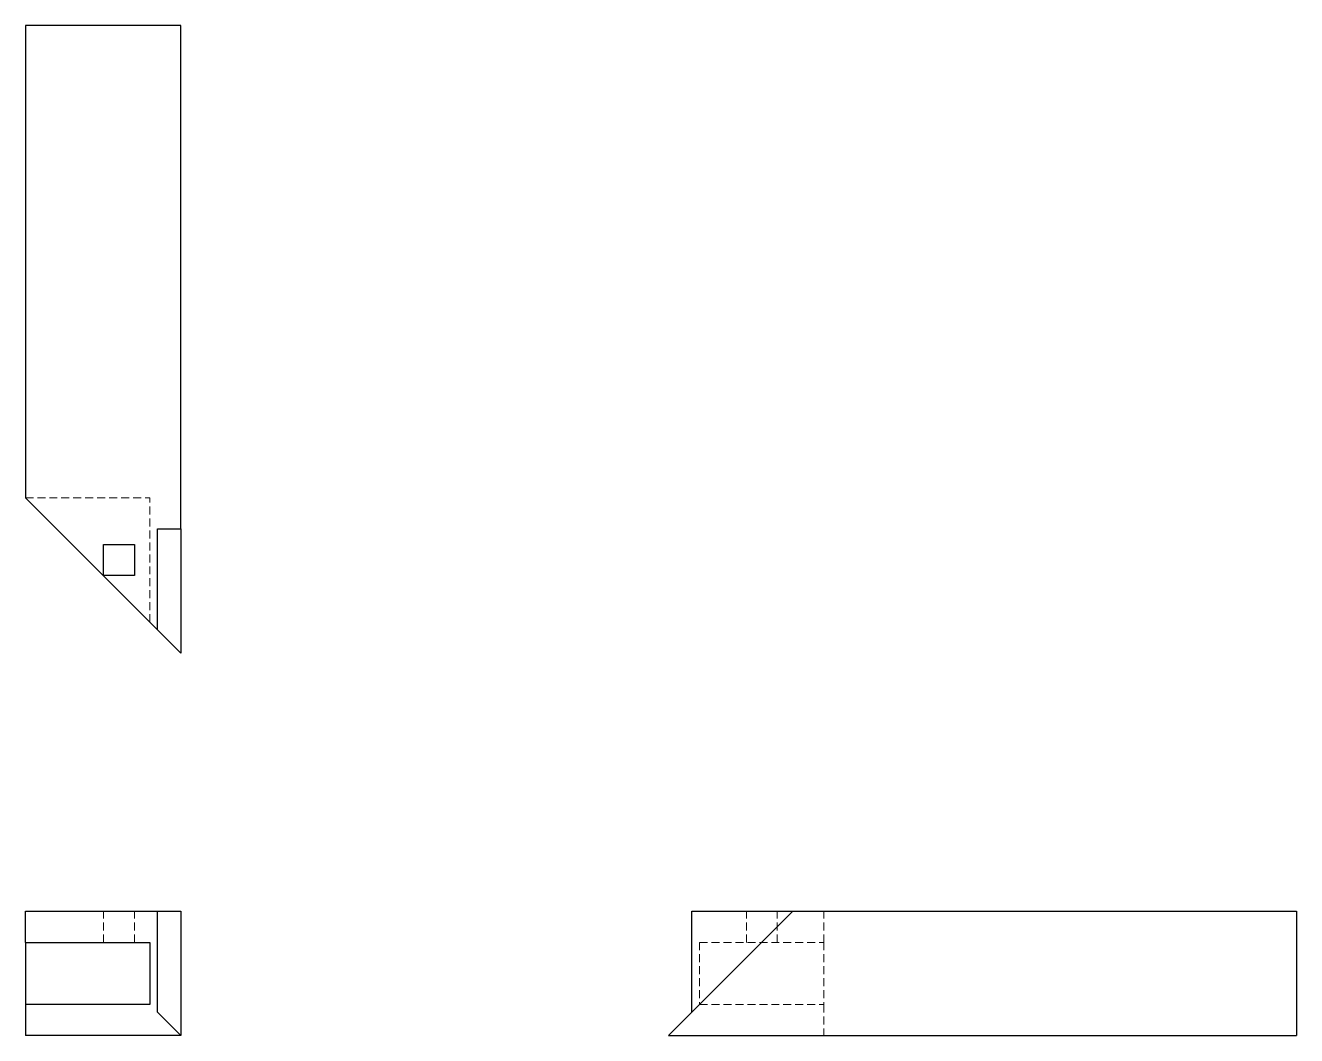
# Model space of a CAD drawing. Header units: millimetres. Extents: x 71 to 273, y 47 to 208.
import ezdxf

# ---------------------------------------------------------------- set-up
doc = ezdxf.new("R2010")
doc.units = ezdxf.units.MM
doc.linetypes.add('HIDDEN', pattern=[1.905, 1.27, -0.635])

msp = doc.modelspace()

# ---------------------------------------------------------------- linework, layer by layer
at = {"color": 7, "linetype": 'Continuous', "lineweight": 25}
for p, q in [((70.62, 208), (70.62, 132.76)), ((95.38, 208), (70.62, 208)), ((95.38, 127.81), (95.38, 208)), ((70.62, 132.76), (91.66, 111.71)), ((91.66, 127.81), (95.38, 127.81)), ((91.66, 111.71), (91.66, 127.81)), ((95.38, 127.81), (95.38, 108)), ((83.04, 120.4), (83.04, 125.33)), ((83.04, 125.33), (87.97, 125.33)), ((87.97, 125.33), (87.97, 120.4)), ((87.97, 120.4), (83.04, 120.4)), ((91.66, 111.71), (95.38, 108)), ((70.62, 61.95), (70.62, 66.9)), ((70.62, 66.9), (91.66, 66.9)), ((91.66, 50.81), (91.66, 66.9)), ((91.66, 66.9), (95.38, 66.9)), ((95.38, 66.9), (95.38, 47.1)), ((192.81, 66.9), (173, 47.1)), ((176.71, 50.81), (176.71, 66.9)), ((176.71, 66.9), (192.81, 66.9)), ((192.81, 66.9), (273, 66.9)), ((273, 66.9), (273, 47.1)), ((70.62, 61.95), (90.43, 61.95)), ((70.62, 61.95), (70.62, 52.05)), ((90.43, 61.95), (90.43, 52.05)), ((70.62, 52.05), (70.62, 47.1)), ((90.43, 52.05), (70.62, 52.05)), ((91.66, 50.81), (95.38, 47.1)), ((95.38, 47.1), (70.62, 47.1)), ((173, 47.1), (273, 47.1))]:
    msp.add_line(p, q, dxfattribs=at)
at = {"color": 7, "linetype": 'HIDDEN', "lineweight": 18}
for p, q in [((70.62, 132.76), (90.43, 132.76)), ((90.43, 112.95), (90.43, 132.76)), ((83.04, 61.95), (83.04, 66.9)), ((87.97, 61.95), (87.97, 66.9)), ((185.4, 61.95), (185.4, 66.9)), ((190.33, 61.95), (190.33, 66.9)), ((197.76, 61.95), (197.76, 66.9)), ((177.95, 61.95), (197.76, 61.95)), ((177.95, 61.95), (177.95, 52.05)), ((197.76, 61.95), (197.76, 52.05)), ((177.95, 52.05), (197.76, 52.05)), ((197.76, 52.05), (197.76, 47.1))]:
    msp.add_line(p, q, dxfattribs=at)

doc.saveas('drawing.dxf')
